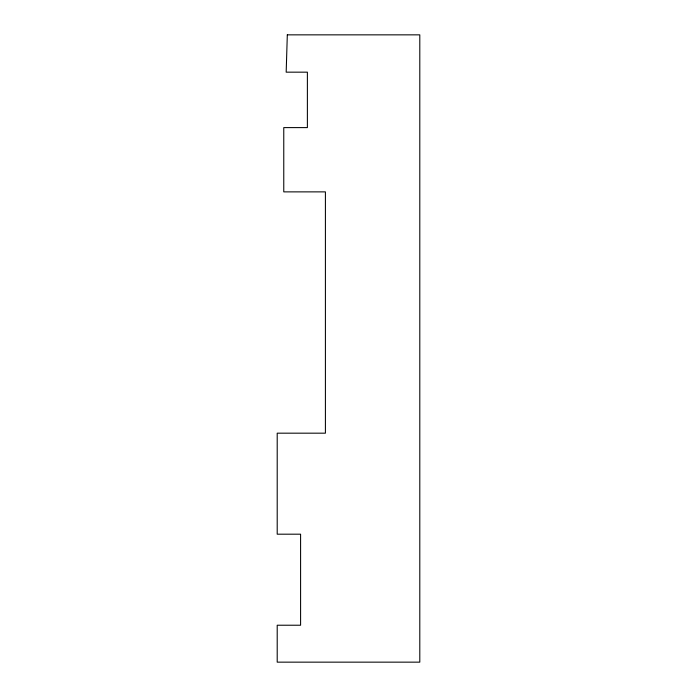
<?xml version="1.0" encoding="UTF-8"?>
<svg xmlns="http://www.w3.org/2000/svg" width="697" height="697" viewBox="0 0 697 697"><rect width="100%" height="100%" fill="white"/><g stroke="black" fill="none" stroke-linecap="round" stroke-linejoin="round"><path stroke-width="1.05" d="M287.312 34.85L286.179 72.166L307.386 72.166L307.386 127.603L283.766 127.603L283.766 191.875L325.412 191.875L325.412 433.177L277.206 433.177L277.206 534.19L300.59 534.19L300.59 625.226L277.206 625.226L277.206 662.15L419.794 662.15L419.794 34.85L287.312 34.85"/></g></svg>
